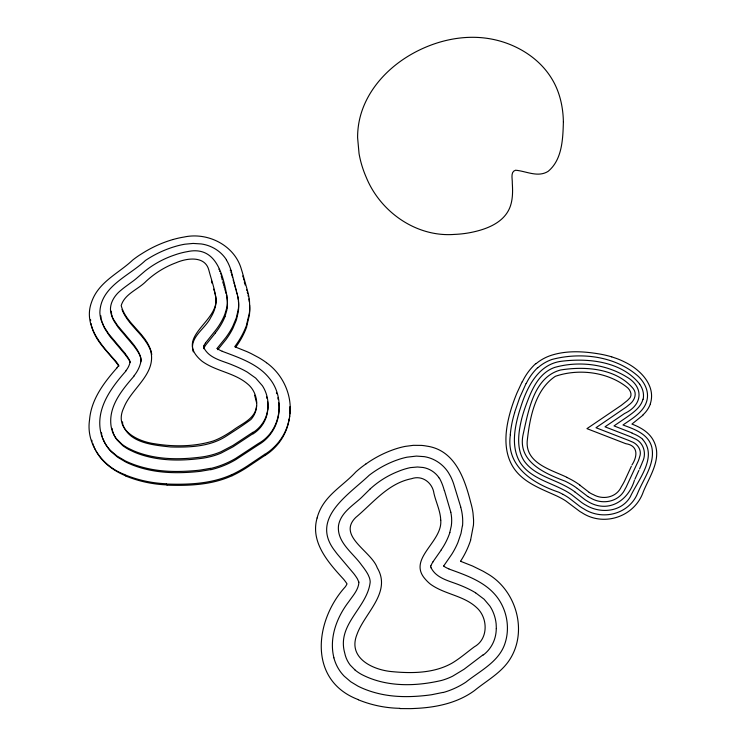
<?xml version="1.0" encoding="UTF-8"?>
<svg xmlns="http://www.w3.org/2000/svg" width="746" height="746" viewBox="0 0 746 746"><rect width="100%" height="100%" fill="white"/><g stroke="black" fill="none" stroke-linecap="round" stroke-linejoin="round"><path stroke-width="1.12" d="M267.945 407.484L267.889 404.444A38.26 36.964 -11.2 0 0 267.562 401.423M267.87 409.013L268 402.84A38.494 37.179 -11 0 0 265.194 391.007L264.569 389.626A35.761 34.558 -10.5 0 0 262.368 385.71L255.71 378.101L247.308 372.123A88.55 85.436 -20.5 0 0 243.093 369.811A129.244 124.395 -27.5 0 0 232.855 365.167C222.728 360.756 209.346 358.714 203.919 347.804M289.83 413.955L289.849 406.738M510.376 434.759C505.676 466.222 532.56 483.371 558.791 492.22A117.7 112.245 73.9 0 1 561.206 493.414L563.081 494.393M289.485 417.555C293.122 396.797 283.555 374.893 266.518 362.733M462.417 525.613L461.009 533.409L457.867 542.631A82.89 82.069 68.3 0 1 451.778 554.269L443.693 565.953M140.528 362.006L140.714 359.786A15.106 14.211 -13.9 0 0 140.006 355.441L138.952 352.886A46.756 43.79 -16.6 0 0 136.285 348.373L135.007 346.517A106.454 98.948 -21.2 0 0 132.256 342.908L117.514 325.48L113.056 318.691A29.448 27.546 -8.3 0 1 111.536 315.12C108.002 305.757 113.681 295.975 120.964 290.259A84.82 80.437 -9.3 0 1 125.375 286.744L133.217 280.99A75.458 68.977 -6.4 0 0 136.238 278.594L145.153 270.957A94.481 89.856 -5.7 0 1 174.405 255.067A72.614 68.744 -4.5 0 1 187.395 251.635C215.781 245.406 222.774 274.071 226.775 295.22M238.3 309.301L236.314 317.899L232.677 326.58A83.925 78.544 -6.1 0 1 225.917 337.472L217.123 348.363M289.056 420.24L289.728 416.054M203.966 348.429L204.115 347.897A14.5 13.848 -5.8 0 1 205.784 344.95L215.398 332.977M256.577 405.805C255.496 418.972 241.807 423.514 232.752 430.461C226.625 434.536 220.284 438.424 213.337 440.961C194.398 446.77 173.874 446.919 154.431 443.73C136.677 441.259 113.28 429.351 123.864 407.605C131.371 388.181 156.902 373.933 150.599 350.387M226.635 308.303L224.798 314.448A70.637 66.105 -5.8 0 1 215.128 330.907L205.486 342.964M317.115 517.966C310.019 542.258 328.576 562.857 343.636 579.269A83.496 80.605 -63.5 0 1 345.566 581.768L345.78 582.067A45.245 43.995 -67.8 0 1 347.021 583.866A21.075 20.674 -70.7 0 1 345.37 586.748C314.504 620.56 307.706 680.613 358.388 699.655M521.538 419.457C518.33 432.829 516.223 448.542 524.037 460.795C533.399 474.297 550.632 478.242 564.414 485.525A85.389 81.417 68.2 0 1 570.793 489.087A48.667 46.289 63.3 0 1 574.802 491.828M642.968 399.213C640.889 407.297 633.419 412.491 627.004 417.033L614.005 425.901L632.188 433.006M470.595 540.057L473.449 525.147A56.733 55.68 68.1 0 0 473.551 519.617L472.992 512.903A75.076 73.947 71.8 0 0 470.689 502.375C464.655 478.643 454.939 450.025 426.647 446.089A51.642 50.719 59.3 0 0 421.499 445.399L413.331 445.334L405.237 446.388A84.755 83.03 70.2 0 0 396.378 448.672L394.541 449.269A116.404 113.411 76.3 0 0 365.913 464.003M449.819 532.392L451.311 525.911A38.391 37.701 68.5 0 0 450.789 512.232M514.563 412.547L519.664 397.702L526.061 383.5M246.525 324.986L249.388 312.947A56.556 53.367 -4.2 0 0 249.751 307.734L249.5 301.403A65.657 61.871 -5 0 0 248.987 297.495A77.416 72.856 -6.1 0 0 247.663 291.416L242.375 272.495A97.474 91.171 -7 0 0 241.49 269.651C234.943 245.49 207.873 231.792 184.001 237.051A84.317 79.738 -4.4 0 0 174.937 238.99L173.035 239.513M246.544 327L249.388 315.036A56.22 53.069 -4.3 0 0 249.751 309.851L249.63 305.114M650.307 403.847C656.303 385.43 639.975 369.261 624.738 362.052A70.991 66.553 50.6 0 0 616.606 358.509L611.692 356.858M203.844 345.957L203.695 346.489A2.816 2.686 -6.3 0 0 203.938 347.795M224.947 316.556L226.775 310.439A38.587 36.367 -4.4 0 0 227.129 298.857M639.527 469.01L641.691 463.993A65.685 61.843 51.7 0 0 642.446 462.026C646.941 453.409 643.546 441.958 634.175 438.452A41.608 38.913 56.2 0 0 632.86 437.799L632.03 437.408A62.729 58.794 58.2 0 0 629.997 436.531L605.006 426.815L624.542 413.517C643.117 404.78 643.975 386.67 626.267 376.702C605.304 363.861 578.15 360.747 554.614 367.442C537.931 373.336 531.096 391.342 525.482 406.533A154.506 142.803 55.6 0 0 521.519 419.448M631.965 464.954C637.616 456.263 638.436 445.576 625.763 443.683L586.943 428.642L621.241 405.386L627.265 400.602A30.306 28.236 46.6 0 0 628.58 399.278C633.298 395.716 630.389 389.561 626.426 386.801C606.927 371.741 578.402 368.421 555.369 376.301C534.742 389.971 529.623 418.665 527.17 441.52C525.818 463.49 551.425 469.821 566.839 477.291M634.911 479.221L638.912 470.372M634.417 480.321C627.89 502.049 606.712 514.125 586.421 500.594A29.635 27.835 56.3 0 1 585.097 499.764L574.793 491.838M631.34 466.325L624.691 480.75A71.569 67.755 52.3 0 1 621.362 486.7C616.569 497.47 603.169 500.193 593.415 494.663A26.315 24.702 55.8 0 1 589.191 492.425M522.172 381.728L517.006 392.9A198.38 182.192 56.7 0 0 511.57 407.652C505.788 426.134 502.151 448.215 512.381 465.896C521.846 482.13 540.626 488.565 556.74 495.959A117.448 111.984 74.5 0 1 559.211 497.172L561.029 498.114A58.169 55.418 66.3 0 1 565.813 500.948L579.903 511.504A33.113 31.145 57.2 0 0 581.619 512.502C603.738 527.329 634.837 516.754 643.369 491.595C649.738 476.116 662.355 458.52 653.86 441.362C649.635 432.54 640.73 427.383 631.927 424.082L642.931 415.214M432.913 561.878L441.278 549.914M125.971 370.986C111.051 387.873 95.413 408.836 100.869 432.829A40.909 38.876 -20.2 0 0 110.492 450.5L116.889 455.946L125.011 460.748A80.885 76.978 -14.9 0 0 128.2 462.24L129.832 462.94A101.68 96.691 -12.2 0 0 145.75 468.059C161.584 471.92 178.052 472.022 194.212 470.698A148.762 140.733 -6.7 0 0 200.618 470.027L210.521 468.32M134.066 376.087C121.868 390.13 107.872 406.85 111.201 426.899A29.159 27.695 -20 0 0 116.311 438.685M116.898 367.937C103.899 382.717 91.208 399.399 89.557 419.765C85.809 443.926 102.659 466.548 124.806 474.596M217.785 349.688L226.066 339.449A83.421 78.106 -6.2 0 0 232.78 328.613L236.398 319.978L238.366 311.418A48.248 45.506 -4.4 0 0 238.347 300.619M370.202 488.919L361.894 497.134A73.369 72.325 -1.7 0 1 359.078 499.708C350.76 506.87 340.269 514.069 338.479 525.743C336.772 542.491 353.203 553.047 361.67 565.198A100.468 97.12 -64.1 0 1 363.983 568.228L365.326 570.14A46.243 45.142 -71.8 0 1 368.151 574.784L369.289 577.432A14.948 14.64 -80 0 1 370.193 581.973C367.498 607.673 336.614 624.113 344.699 652.937A29.215 28.18 -81.6 0 0 350.247 665.143L355.105 670.048M537.801 367.815L538.276 367.396A46.979 44.256 47.5 0 1 551.956 359.469C580.798 351.814 615.571 355.991 638.399 376.441C644.068 381.952 648.311 389.71 647.397 397.832C645.896 410.971 632.655 418.198 622.975 424.987C634.259 429.137 648.265 433.855 651.752 446.994C655.445 463.592 643.63 478.512 637.69 493.097C629.204 514.283 602.339 520.978 583.726 508.809A27.583 25.951 57.3 0 1 582.113 507.886L581.255 507.336A75.309 70.357 53.3 0 1 579.838 506.394L570.345 499.027A32.787 31.164 62.5 0 0 568.657 497.778L568.06 497.377A62.878 59.913 66.3 0 0 563.081 494.402M535.936 363.796L537.334 362.659A51.763 48.76 47.6 0 1 553.653 354.602C569.179 350.247 585.741 351.525 601.425 354.331A113.429 106.827 54.7 0 1 611.701 356.84M482.96 654.904L464.068 669.255L452.617 676.202A67.895 65.62 86.6 0 1 441.772 680.389C415.494 686.572 386.13 687.243 361.642 674.477A45.124 43.613 -84 0 1 355.096 670.067M365.876 463.956L361.885 466.912A108.627 106.035 76 0 0 355.823 471.957C344.68 484.126 329.583 492.621 321.386 507.327A46.01 45.581 -90 0 0 317.106 517.957M264.839 454.249L246.991 466.222A124.423 118.372 -11 0 1 231.95 474.605M264.746 455.545L247.01 467.453A123.677 117.7 -11.2 0 1 232.062 475.789M253.006 432.223L232.929 445.455L220.853 451.796A67.55 64.697 -12.7 0 1 209.514 455.526L206.213 456.244A93.8 89.408 -10.2 0 1 202.884 456.841C181.642 459.732 159.411 459.956 138.924 452.859A87.068 82.778 -12.4 0 1 133.702 450.845L128.415 448.337A46.998 44.704 -17.8 0 1 121.943 444.215L116.348 438.657M252.978 433.659L233.032 446.817L221.03 453.13A67.14 64.324 -12.9 0 1 209.757 456.832L206.474 457.55A93.231 88.895 -10.4 0 1 203.164 458.147C182.061 461.019 159.961 461.242 139.605 454.193A86.536 82.302 -12.6 0 1 134.411 452.188L129.17 449.707A46.709 44.443 -18 0 1 122.736 445.604L117.169 440.084A28.973 27.537 -20.2 0 1 113.252 432.969M231.922 474.549C211.547 483.865 188.542 484.788 166.498 484.023M232.034 475.724C211.78 484.993 188.915 485.907 167.011 485.152M443.059 692.4L431.822 694.694A152.156 149.228 76.3 0 1 427.188 695.319C410.524 697.249 393.422 697.389 377.066 693.183A101.363 98.659 88.6 0 1 363.74 688.791L362.108 688.092A80.12 77.724 -87.6 0 1 357.884 686.087L350.723 681.751L344.204 676.174A41.263 39.799 -81.6 0 1 333.872 657.823M210.764 469.551L200.926 471.239A147.867 139.95 -6.9 0 1 194.547 471.91C178.481 473.244 162.124 473.104 146.384 469.318A101.064 96.141 -12.3 0 1 130.569 464.217L128.946 463.518A80.391 76.53 -15.1 0 1 125.776 462.035L117.7 457.261L111.359 451.843A40.657 38.643 -20.3 0 1 103.041 438.676M400.005 708.588L410.104 708.644A189.68 186.742 68 0 0 415.093 708.439C435.944 707.516 457.345 703.142 474.493 690.572C486.718 680.548 501.61 672.733 510.133 658.951C528.103 630.221 515.71 589.219 486.429 573.17A103.349 98.808 88.9 0 0 482.802 571.063L472.479 565.99L460.599 561.29M222.205 351.291C235.839 356.495 250.069 361.185 261.594 370.464A52.537 50.765 -11.9 0 1 269.259 378.147C285.494 397.404 281.522 430.442 258.965 443.18A114.651 113.299 -61.1 0 0 256.801 444.551L235.745 458.352A86.154 82.405 -12.3 0 1 210.559 468.497M125.58 475.789C113.653 470.782 102.472 462.772 96.159 451.237M475.631 592.837L484.079 599.206L489.824 606.004A36.246 34.764 82.6 0 1 492.164 610.042L492.836 611.478A38.997 37.412 83 0 1 496.137 623.787L496.351 628.589M587.792 496.491L577.283 488.462M589.209 492.397L579.81 485.124M642.558 439.338C658.317 456.794 637.746 480.368 630.305 496.789C621.287 512.315 600.11 513.863 585.834 505.117A25.457 23.937 57.1 0 1 584.239 504.221L583.456 503.727A66.888 62.533 53.6 0 1 581.684 502.534L572.63 495.475A36.2 34.409 62.4 0 0 570.783 494.113L569.879 493.516A69.117 65.862 66.5 0 0 564.955 490.588L563.043 489.581A120.003 114.446 73.6 0 0 560.675 488.406C546.165 481.31 528.373 476.321 519.58 461.56C511.113 446.444 514.553 427.896 519.141 412.128A167.384 154.431 55.9 0 1 520.382 408.239C526.611 388.116 537.791 364.253 561.356 361.278C588.435 357.856 621.763 361.344 639.798 384.237M124.936 353.25L109.373 334.721A80.913 75.85 -4.4 0 1 108.301 333.341L103.75 326.291L101.176 320.127A33.654 31.472 -9.1 0 1 99.871 312.49C100.589 286.408 128.918 276.132 145.433 260.457A107.527 102.37 -5.9 0 1 167.179 249.192L167.85 248.94A102.379 97.353 -5.7 0 1 172.568 247.28L175.748 246.311A76.465 72.306 -4.4 0 1 184.859 244.212L193.102 243.438L201.299 243.951A35.733 33.523 -1.9 0 1 226.504 259.916M125.692 355.152L110.212 336.735A80.428 75.439 -4.5 0 1 109.149 335.364L104.627 328.352L102.071 322.216M438.723 477.477L439.394 478.494M226.392 259.972L227.642 262.135A58.011 54.374 -4.2 0 1 231.064 270.518M95.609 450.22L94.602 448.15M431.113 567.827C436.391 578.392 449.092 580.826 459.088 584.836A135.194 128.209 -85.6 0 1 470.316 589.834A87.925 83.981 89.8 0 1 475.631 592.828M150.468 350.238C144.379 334.441 127.93 325.191 122.046 309.534M218.904 269.147L219.11 269.642M94.173 447.19L93.381 445.231M254.638 395.194L256.596 402.877M219.688 271.124L219.865 271.619M193.307 351.888C188.663 337.556 205.197 328.93 210.726 317.572C214.913 310.756 217.487 302.447 215.212 294.511M276.393 392.89L276.673 393.692M140.677 357.334L139.623 354.798A46.466 43.538 -16.7 0 0 136.966 350.322L135.697 348.466A105.783 98.36 -21.3 0 0 132.975 344.885L118.316 327.55L113.877 320.808A29.271 27.397 -8.5 0 1 112.366 317.255L111.704 314.756M92.681 443.245L93.017 444.243M231.092 270.509L238.3 298.437A48.537 45.758 -4.3 0 1 238.319 309.301M220.49 273.474L220.685 274.09M235.242 287.387L235.895 289.588M224.108 286.725L224.434 287.807M234.915 286.296L234.626 285.308M444.411 490.439L450.817 512.222M224.76 288.898L225.395 291.08M246.553 289.616L246.795 290.408M231.689 274.435L232.146 276.039M244.949 284.217L245.173 284.981M213.738 289.131L214.261 290.959M223.474 284.552L223.791 285.634M236.221 290.688L236.529 291.789M234.197 283.834L233.918 282.846M242.758 275.964L243.084 277.139M244.735 283.461L244.315 281.932M247.252 292.012L247.681 293.616M221.226 275.964L221.627 277.447M460.767 507.075L453.596 483.669A60.016 59.232 62.4 0 0 450.621 476.47L448.477 472.703A35.37 34.726 57.4 0 0 424.446 456.664L416.408 456.086L407.036 457.177A76.334 74.749 70.8 0 0 398.215 459.611L395.147 460.702A102.724 100.132 76 0 0 390.606 462.567L389.962 462.846A108.011 105.177 76.7 0 0 369.205 475.249C348.485 494.943 309.469 518.684 335.066 551.145A74.041 73.108 65.6 0 0 337.49 554.325L353.632 573.432A57.386 55.81 -67.8 0 1 357.399 578.831L358.826 582.057M91.711 326.338C95.385 341.006 107.275 351.254 116.283 362.677A82.573 76.829 -21.6 0 1 118.101 365.074L118.297 365.353A44.797 41.897 -18.8 0 1 118.894 366.202M225.702 292.171L226.094 293.663M223.166 283.461L222.718 281.746M91.795 440.215L92.066 441.231M232.37 276.841L232.584 277.643M214.522 291.863L214.979 293.626M151.764 354.471C148.295 334.385 125.943 324.482 121.197 305.562C124.722 293.719 138.196 289.541 146.235 281.158C154.879 273.139 165.08 266.807 176.149 262.723C186.752 258.079 204.908 255.458 208.796 269.921C211.174 279.079 214.456 288.087 215.818 297.467C219.371 320.603 178.201 335.15 197.466 356.83A38.018 36.228 -2.9 0 0 202.203 361.353C215.976 371.312 234.309 372.683 247.458 383.836C257.957 392.135 260.195 409.61 250.852 419.55C242.963 425.434 234.626 430.74 226.355 436.074C209.971 446.779 189.633 447.432 170.694 446.975C153.807 445.129 129.338 443.273 122.866 424.614M236.827 292.889L237.116 293.999M211.472 281.055L212.032 283.21M243.541 278.901L243.83 280.039M233.405 280.888L233.162 279.909M221.851 278.305L222.28 280.02M333.91 657.813C328.921 637.951 336.744 617.296 348.858 601.574C352.793 595.812 358.117 590.226 358.863 582.962A3.842 3.758 -79.9 0 0 358.835 582.057M91.488 325.424L91.105 323.605M277.838 397.786L278.193 399.446M226.448 295.164L226.905 297.44M237.582 296.022L238.244 299.696M101.456 432.708L101.782 434.275M111.574 314.047L111.331 311.203M278.734 402.803C280.99 419.019 273.111 436.196 258.899 444.541A113.97 112.609 -61.1 0 0 256.755 445.912L235.829 459.629A85.631 81.939 -12.5 0 1 210.801 469.728M90.574 319.633L90.667 320.649M122.54 421.844L122.68 423.719M267.786 409.004A32.33 31.276 -10.6 0 1 253.118 433.874M266.611 396.965A38.26 36.964 -11.2 0 1 266.993 398.439M203.91 348.764A2.797 2.667 -6.5 0 1 203.891 348.419M225.04 316.593A70.217 65.741 -5.9 0 1 215.333 332.921M226.887 297.44A38.587 36.367 -4.4 0 1 227.026 298.195M140.808 357.772A15.013 14.127 -14 0 1 141.386 361.223M113.028 432.316A28.973 27.537 -20.2 0 1 112.627 430.992M112.301 429.649A28.973 27.537 -20.2 0 1 112.068 428.39M267.898 407.428A32.535 31.463 -10.4 0 1 253.146 432.438M203.807 345.948A14.584 13.932 -5.6 0 1 205.514 342.992M226.756 295.22A38.82 36.563 -4.2 0 1 226.709 308.312M140.826 362.052A35.174 32.945 -14.5 0 1 133.898 375.965M230.225 270.033A57.666 54.076 -4.3 0 1 230.467 270.705M230.924 272.057A57.666 54.076 -4.3 0 1 231.176 272.85M101.81 321.312A33.449 31.295 -9.2 0 1 101.288 319.111M101.092 318.001A33.449 31.295 -9.2 0 1 100.831 315.754M125.58 355.245A44.424 41.59 -17.7 0 1 130.214 362.052M102.407 436.792A40.657 38.643 -20.3 0 1 102.137 435.841M222.233 351.226A21.727 20.711 -2.4 0 1 217.049 348.447M124.824 353.343A44.695 41.832 -17.6 0 1 129.645 360.477M129.524 360.542A5.492 5.166 -14.2 0 1 129.851 361.558A3.851 3.627 -14.1 0 1 129.813 362.416M130.018 362.453A21.093 19.769 -14.6 0 1 125.794 370.855M288.991 420.222A53.544 51.838 -11.2 0 1 264.802 455.62M246.646 327.037A90.173 84.55 -6.2 0 1 235.661 347.3M249.323 301.981A65.266 61.536 -5.1 0 0 248.987 299.659A76.959 72.455 -6.3 0 0 248.856 298.904M248.064 295.164A76.959 72.455 -6.3 0 1 248.409 296.656M167.029 484.9A118.642 112.842 -11.7 0 1 125.514 475.92M289.224 418.739A53.861 52.136 -10.9 0 1 264.895 454.333M266.527 362.724A83.711 80.866 -16.1 0 0 258.554 357.53L251.029 353.529A148.986 143.446 -27.7 0 0 246.963 351.646L234.692 346.713A90.704 85.016 -6.1 0 0 246.628 325.023M173.035 239.494A115.098 109.559 -6 0 0 143.372 252.726L139.157 255.365A107.601 102.249 -6 0 0 132.788 259.981C120.927 271.208 105.494 278.622 96.29 292.497A46.261 43.296 -9.3 0 0 91.469 302.419C83.132 325.349 101.288 345.267 115.471 360.831A83.086 77.276 -21.5 0 1 117.308 363.237L117.504 363.526A45.077 42.14 -18.7 0 1 118.679 365.251M118.698 365.26A21.084 19.722 -14.9 0 1 116.88 367.918M166.517 483.772A119.36 113.476 -11.5 0 1 124.75 474.726M400.015 708.318A120.638 117.579 87.3 0 1 358.332 699.795M470.67 540.076A91.087 90.107 68.6 0 1 460.543 561.253M443.096 692.549A86.014 83.254 86.5 0 0 465.746 682.245C480.219 670.682 499.689 661.515 505.303 642.409C510.152 626.705 506.515 608.745 496.202 595.979A53.581 51.39 83.5 0 0 488.322 588.1C477.198 579.12 463.546 574.308 450.267 569.496A57.041 55.316 63.5 0 1 448.812 568.9M460.702 507.093A52.36 51.455 69.1 0 1 462.567 525.632M448.831 568.844A21.876 21.233 71.3 0 1 443.628 566.046M496.258 628.589A33.001 31.621 82.4 0 1 483.11 655.128M370.202 488.919A94.257 91.833 76.4 0 1 397.907 471.547A72.138 70.553 72.4 0 1 410.375 467.621L417.508 466.996L423.187 467.5A24.236 23.788 57.4 0 1 438.807 477.421M439.571 478.4A52.845 52.201 63.1 0 1 444.271 490.467M449.922 532.43A69.369 68.632 68.2 0 1 441.203 549.858M430.88 565.869A18.118 17.568 77 0 1 432.969 561.924M431.039 567.865A3.077 2.993 77.9 0 1 430.843 565.869M566.801 477.393A78.321 74.609 66 0 1 579.866 485.04M577.283 488.443A54.971 52.295 63.6 0 0 572.378 485.114A95.124 90.704 68.9 0 0 565.142 481.17C544.412 473.318 516.782 461.429 523.263 433.846C528.382 411.149 533.791 377.14 560.498 370.007C585.097 365.997 616.065 368.244 633.233 388.619C637.634 394.13 633.979 401.479 628.803 404.966A65.751 61.368 43.7 0 1 625.866 407.316L595.989 427.728L627.936 440.121A58.654 54.971 58.2 0 1 630.995 441.436C637.513 443.46 642.306 450.351 639.555 457.102A38.745 36.321 53 0 1 638.287 460.981L626.062 487.306A72.8 68.884 52.6 0 1 625.297 488.583C619.441 501.909 602.703 505.135 590.832 498.142A29.038 27.266 55.9 0 1 587.783 496.5M639.714 384.293A18.734 17.4 48.7 0 1 643.164 399.269M632.114 433.258A33.076 30.875 55.2 0 1 642.67 439.198M510.264 434.75A111.583 104.272 53.8 0 1 514.675 412.585M526.2 383.575A63.261 59.475 49.1 0 1 537.642 367.666M522.34 381.821A66.553 62.58 49 0 1 535.749 363.6M650.419 403.894A32.47 30.185 48.2 0 1 642.791 415.046M563.389 121.859C562.894 138.849 562.288 159.644 548.123 171.356C537.819 177.818 526.284 171.104 515.542 170.219C510.152 171.701 512.549 179.124 512.297 183.218C512.782 190.752 512.856 198.483 510.506 205.737C504.762 223.119 485.478 229.768 469.141 232.817A106.874 97.325 22.3 0 1 454.351 234.412C416.445 237.312 380.535 212.116 366.323 177.52A112.534 102.472 24.3 0 1 359.059 153.657L357.604 137.674A96.57 88.047 23.2 0 1 360.607 115.294C367.274 91.544 384.255 71.83 404.602 58.449A145.284 132.844 26.7 0 1 424.306 47.791C444.551 38.941 467.276 35.006 489.208 38.661A91.31 82.619 24.5 0 1 504.007 42.289C518.517 47.091 532.029 55.213 542.482 66.431A74.992 67.597 24.8 0 1 552.898 80.605C560.06 93.11 563.099 107.555 563.389 121.859M440.746 520.195C442.732 542.258 406.477 558.987 425.714 579.642A37.794 36.685 72.9 0 0 430.507 584.221C444.7 594.497 464.003 595.485 476.964 607.906C488.052 618.061 488.462 638.986 474.4 646.773C467.015 652.218 460.086 658.326 452.188 663.054C433.976 673.424 411.755 673.545 391.436 671.577C372.375 669.74 347.422 657.795 357.026 634.296C364.589 613.025 391.939 592.305 377.234 567.79C371.424 551.201 336.959 536.094 355.702 517.491C373.093 502.972 388.032 483.305 411.578 478.69C422.292 474.848 432.559 482.793 433.967 493.46C436.037 502.412 440.392 510.898 440.746 520.195"/></g></svg>
